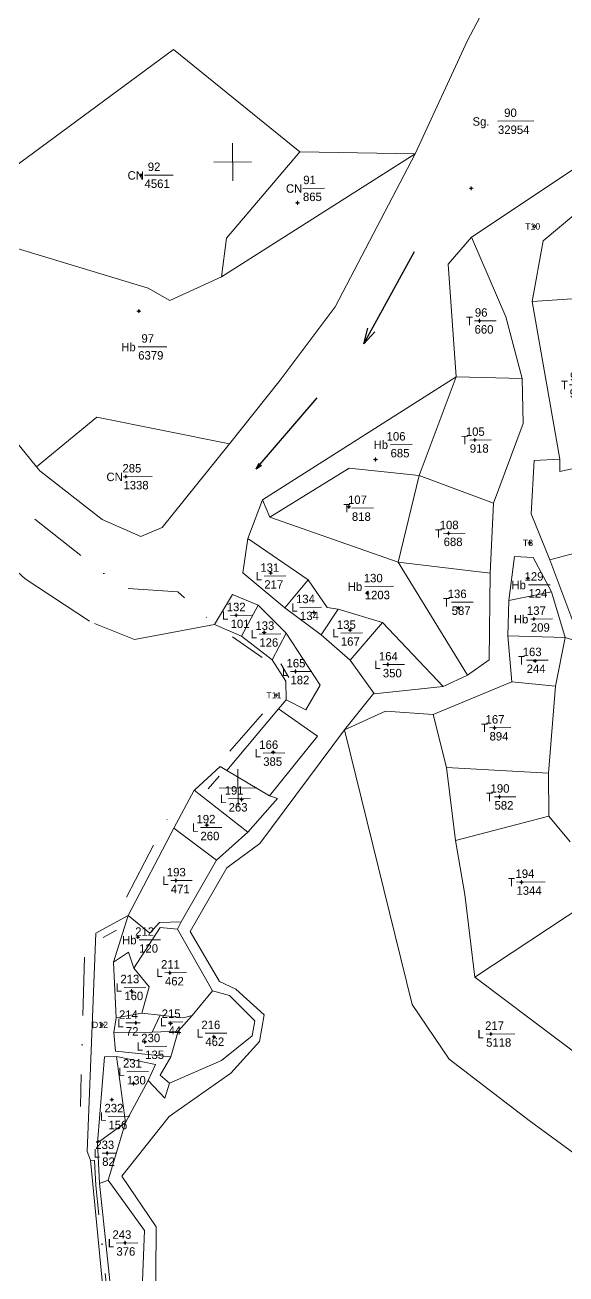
# Model space of a CAD drawing. Header units: metres. Extents: x 550497 to 551666, y 1836245 to 1837652.
# Drawn here: x 550914.3 to 551087, y 1836739.7 to 1837138.5 of the extents above; entities that cross this region are included whole.
import ezdxf
from ezdxf.enums import TextEntityAlignment as Align

# ---------------------------------------------------------------- set-up
doc = ezdxf.new("R2010")
doc.units = ezdxf.units.M
doc.header["$MEASUREMENT"] = 0
doc.linetypes.add('DGN Style 4', pattern=[37.369902, 18.67328, -9.33664, 0.023342, -9.33664])
for name, color, linetype, lineweight in [('Level 10', 7, 'Continuous', 0), ('Level 11', 7, 'Continuous', 0), ('Level 12', 7, 'Continuous', 0), ('Level 13', 7, 'Continuous', 0), ('Level 34', 7, 'Continuous', 0), ('Level 62', 7, 'Continuous', 0)]:
    doc.layers.add(name, color=color, linetype=linetype, lineweight=lineweight)
doc.styles.add('Style-FmSimple', font='FmSimple.shx')
doc.styles.add('Style-VHarial', font='VHarial.shx')
doc.styles.add('Style-Vnarial', font='Vnarial.shx')
doc.dimstyles.get("Standard").update_dxf_attribs({"dimtxt": 0.18, "dimasz": 0.18, "dimexe": 0.18, "dimexo": 0.0625, "dimgap": 0.09, "dimtad": 0, "dimtih": 1, "dimtoh": 1, "dimdec": 4, "dimzin": 0, "dimdsep": 46, "dimtxsty": 'Standard', "dimcen": 0.09, "dimadec": 0, "dimazin": 0, "dimtfac": 1, "dimtdec": 4, "dimtofl": 0, "dimtmove": 0, "dimatfit": 3, "dimfxl": 1, "dimtolj": 1, "dimtzin": 0, "dimarcsym": 0})

# ---------------------------------------------------------------- blocks, each defined once
blk = doc.blocks.new('TerminatorOpen_0.5')
at = {"color": 0, "linetype": 'ByBlock', "lineweight": -2}
for q in [(-1, 0.25), (-1, 0), (-1, -0.25)]:
    blk.add_line((0, 0), q, dxfattribs=at)
blk = doc.blocks.new('DKCDV')
at = {"layer": 'Level 10', "linetype": 'Continuous', "lineweight": 13}
h = blk.add_hatch(color=1, dxfattribs=at)
edge = h.paths.add_edge_path()
edge.add_arc((0.02456, 0.194811), 1.500056, 0, 360)
at = {"layer": 'Level 10', "color": 1, "linetype": 'Continuous', "lineweight": 13}
for p, q in [((-6.400238, 0), (-12.600469, 0)), ((-0.200007, 12.600469), (0, 6.200231)), ((12.400462, 0.200007), (6.200231, 0.200007)), ((0, -6.200231), (0.200007, -12.400462))]:
    blk.add_line(p, q, dxfattribs=at)
blk.add_circle((0.02456, 0.194811), 6.250233, dxfattribs=at)
blk = doc.blocks.new('DKCDV_1')
at = {"layer": 'Level 10', "linetype": 'Continuous', "lineweight": 13}
h = blk.add_hatch(color=1, dxfattribs=at)
edge = h.paths.add_edge_path()
edge.add_arc((0.042215, -0.058807), 1.500056, 0, 360)
at = {"layer": 'Level 10', "color": 1, "linetype": 'Continuous', "lineweight": 13}
for p, q in [((-0.200007, 12.200455), (0, 6.000224)), ((12.400462, 0), (6.200231, 0)), ((-6.400238, -0.200007), (-12.600469, -0.200007)), ((0, -6.400238), (0.200007, -12.600469))]:
    blk.add_line(p, q, dxfattribs=at)
blk.add_circle((0.042215, -0.058807), 6.250233, dxfattribs=at)
blk = doc.blocks.new('N_THUA_12')
at = {"layer": 'Level 13', "color": 3, "linetype": 'Continuous', "lineweight": 0}
blk.add_line((355964.04, 1836986.37), (355975.51, 1836986.47), dxfattribs=at)
at = {"layer": 'Level 13', "color": 3, "linetype": 'Continuous', "lineweight": 0, "style": 'Style-FmSimple'}
for s, p in [('90', (355966.05, 1836989.08)), ('Sg.', (355955.95, 1836986.3)), ('32954', (355964.07, 1836983.67))]:
    blk.add_text(s, height=2.7, dxfattribs=at).set_placement(p, align=Align.MIDDLE_LEFT)
blk = doc.blocks.new('N_THUA_99')
at = {"layer": 'Level 13', "color": 3, "linetype": 'Continuous', "lineweight": 0}
blk.add_line((355856.15, 1836990.42), (355865.32, 1836990.5), dxfattribs=at)
at = {"layer": 'Level 13', "color": 3, "linetype": 'Continuous', "lineweight": 0, "style": 'Style-FmSimple'}
for s, p in [('92', (355857.21, 1836993.13)), ('CN', (355850.76, 1836990.37)), ('4561', (355856.18, 1836987.72))]:
    blk.add_text(s, height=2.7, dxfattribs=at).set_placement(p, align=Align.MIDDLE_LEFT)
blk = doc.blocks.new('N_THUA_100')
at = {"layer": 'Level 13', "color": 3, "linetype": 'Continuous', "lineweight": 0}
blk.add_line((355906.03, 1836981.64), (355912.91, 1836981.7), dxfattribs=at)
at = {"layer": 'Level 13', "color": 3, "linetype": 'Continuous', "lineweight": 0, "style": 'Style-FmSimple'}
for s, p in [('CN', (355900.64, 1836981.59)), ('91', (355906.16, 1836984.34)), ('865', (355906.07, 1836978.94))]:
    blk.add_text(s, height=2.7, dxfattribs=at).set_placement(p, align=Align.MIDDLE_LEFT)
blk = doc.blocks.new('N_THUA_101')
at = {"layer": 'Level 13', "color": 3, "linetype": 'Continuous', "lineweight": 0}
blk.add_line((355855.53, 1836947.03), (355864.7, 1836947.11), dxfattribs=at)
at = {"layer": 'Level 13', "color": 3, "linetype": 'Continuous', "lineweight": 0, "style": 'Style-FmSimple'}
for s, p in [('97', (355856.59, 1836949.74)), ('Hb', (355850.14, 1836946.99)), ('6379', (355855.56, 1836944.33))]:
    blk.add_text(s, height=2.7, dxfattribs=at).set_placement(p, align=Align.MIDDLE_LEFT)
blk = doc.blocks.new('N_THUA_107')
at = {"layer": 'Level 13', "color": 3, "linetype": 'Continuous', "lineweight": 0}
blk.add_line((355961.45, 1836943.9), (355968.34, 1836943.96), dxfattribs=at)
at = {"layer": 'Level 13', "color": 3, "linetype": 'Continuous', "lineweight": 0, "style": 'Style-FmSimple'}
for s, p in [('96', (355961.57, 1836946.6)), ('T', (355958.76, 1836943.87)), ('660', (355961.48, 1836941.2))]:
    blk.add_text(s, height=2.7, dxfattribs=at).set_placement(p, align=Align.MIDDLE_LEFT)
blk = doc.blocks.new('N_THUA_108')
at = {"layer": 'Level 13', "color": 3, "linetype": 'Continuous', "lineweight": 0}
blk.add_line((355991.79, 1836923.48), (355998.67, 1836923.54), dxfattribs=at)
at = {"layer": 'Level 13', "color": 3, "linetype": 'Continuous', "lineweight": 0, "style": 'Style-FmSimple'}
for s, p in [('98', (355991.92, 1836926.18)), ('T', (355989.1, 1836923.45)), ('928', (355991.82, 1836920.78))]:
    blk.add_text(s, height=2.7, dxfattribs=at).set_placement(p, align=Align.MIDDLE_LEFT)
blk = doc.blocks.new('N_THUA_114')
at = {"layer": 'Level 13', "color": 3, "linetype": 'Continuous', "lineweight": 0}
blk.add_line((355930.9, 1836899.71), (355937.79, 1836899.77), dxfattribs=at)
at = {"layer": 'Level 13', "color": 3, "linetype": 'Continuous', "lineweight": 0, "style": 'Style-FmSimple'}
for s, p in [('106', (355929.68, 1836902.4)), ('Hb', (355925.51, 1836899.67)), ('685', (355930.93, 1836897.01))]:
    blk.add_text(s, height=2.7, dxfattribs=at).set_placement(p, align=Align.MIDDLE_LEFT)
blk = doc.blocks.new('N_THUA_115')
at = {"layer": 'Level 13', "color": 3, "linetype": 'Continuous', "lineweight": 0}
blk.add_line((355959.91, 1836905.87), (355966.79, 1836905.93), dxfattribs=at)
at = {"layer": 'Level 13', "color": 3, "linetype": 'Continuous', "lineweight": 0, "style": 'Style-FmSimple'}
for s, p in [('T', (355957.22, 1836905.85)), ('105', (355958.69, 1836908.56)), ('918', (355959.95, 1836903.17))]:
    blk.add_text(s, height=2.7, dxfattribs=at).set_placement(p, align=Align.MIDDLE_LEFT)
blk = doc.blocks.new('N_THUA_117')
at = {"layer": 'Level 13', "color": 3, "linetype": 'Continuous', "lineweight": 0}
blk.add_line((355851.28, 1836894.16), (355860.46, 1836894.24), dxfattribs=at)
at = {"layer": 'Level 13', "color": 3, "linetype": 'Continuous', "lineweight": 0, "style": 'Style-FmSimple'}
for s, p in [('CN', (355845.89, 1836894.11)), ('285', (355851, 1836896.86)), ('1338', (355851.31, 1836891.46))]:
    blk.add_text(s, height=2.7, dxfattribs=at).set_placement(p, align=Align.MIDDLE_LEFT)
blk = doc.blocks.new('N_THUA_124')
at = {"layer": 'Level 13', "color": 3, "linetype": 'Continuous', "lineweight": 0}
blk.add_line((355919.74, 1836884.58), (355926.62, 1836884.64), dxfattribs=at)
at = {"layer": 'Level 13', "color": 3, "linetype": 'Continuous', "lineweight": 0, "style": 'Style-FmSimple'}
for s, p in [('107', (355918.52, 1836887.27)), ('T', (355917.05, 1836884.56)), ('818', (355919.77, 1836881.88))]:
    blk.add_text(s, height=2.7, dxfattribs=at).set_placement(p, align=Align.MIDDLE_LEFT)
blk = doc.blocks.new('N_THUA_125')
at = {"layer": 'Level 13', "color": 3, "linetype": 'Continuous', "lineweight": 0}
blk.add_line((355951.57, 1836876.06), (355958.46, 1836876.12), dxfattribs=at)
at = {"layer": 'Level 13', "color": 3, "linetype": 'Continuous', "lineweight": 0, "style": 'Style-FmSimple'}
for s, p in [('108', (355950.35, 1836878.75)), ('T', (355948.89, 1836876.03)), ('688', (355951.61, 1836873.36))]:
    blk.add_text(s, height=2.7, dxfattribs=at).set_placement(p, align=Align.MIDDLE_LEFT)
blk = doc.blocks.new('N_THUA_132')
at = {"layer": 'Level 13', "color": 3, "linetype": 'Continuous', "lineweight": 0}
blk.add_line((355928.29, 1836856.98), (355937.46, 1836857.06), dxfattribs=at)
at = {"layer": 'Level 13', "color": 3, "linetype": 'Continuous', "lineweight": 0, "style": 'Style-FmSimple'}
for s, p in [('130', (355928.01, 1836859.68)), ('Hb', (355922.9, 1836856.94)), ('1203', (355928.32, 1836854.28))]:
    blk.add_text(s, height=2.7, dxfattribs=at).set_placement(p, align=Align.MIDDLE_LEFT)
blk = doc.blocks.new('N_THUA_139')
at = {"layer": 'Level 13', "color": 3, "linetype": 'Continuous', "lineweight": 0}
blk.add_line((355894.83, 1836863.39), (355901.71, 1836863.45), dxfattribs=at)
at = {"layer": 'Level 13', "color": 3, "linetype": 'Continuous', "lineweight": 0, "style": 'Style-FmSimple'}
for s, p in [('131', (355893.6, 1836866.08)), ('L', (355892.14, 1836863.37)), ('217', (355894.86, 1836860.69))]:
    blk.add_text(s, height=2.7, dxfattribs=at).set_placement(p, align=Align.MIDDLE_LEFT)
blk = doc.blocks.new('N_THUA_144')
at = {"layer": 'Level 13', "color": 3, "linetype": 'Continuous', "lineweight": 0}
blk.add_line((355979.59, 1836861.72), (355986.48, 1836861.78), dxfattribs=at)
at = {"layer": 'Level 13', "color": 3, "linetype": 'Continuous', "lineweight": 0, "style": 'Style-FmSimple'}
for s, p in [('Hb', (355974.2, 1836861.67)), ('129', (355978.37, 1836864.41)), ('124', (355979.62, 1836859.02))]:
    blk.add_text(s, height=2.7, dxfattribs=at).set_placement(p, align=Align.MIDDLE_LEFT)
blk = doc.blocks.new('N_THUA_147')
at = {"layer": 'Level 13', "color": 3, "linetype": 'Continuous', "lineweight": 0}
blk.add_line((355954.6, 1836852.21), (355961.48, 1836852.27), dxfattribs=at)
at = {"layer": 'Level 13', "color": 3, "linetype": 'Continuous', "lineweight": 0, "style": 'Style-FmSimple'}
for s, p in [('136', (355953.38, 1836854.89)), ('T', (355951.92, 1836852.18)), ('587', (355954.64, 1836849.51))]:
    blk.add_text(s, height=2.7, dxfattribs=at).set_placement(p, align=Align.MIDDLE_LEFT)
blk = doc.blocks.new('N_THUA_149')
at = {"layer": 'Level 13', "color": 3, "linetype": 'Continuous', "lineweight": 0}
blk.add_line((355908.54, 1836850.8), (355915.43, 1836850.86), dxfattribs=at)
at = {"layer": 'Level 13', "color": 3, "linetype": 'Continuous', "lineweight": 0, "style": 'Style-FmSimple'}
for s, p in [('134', (355907.32, 1836853.49)), ('L', (355905.85, 1836850.78)), ('134', (355908.58, 1836848.1))]:
    blk.add_text(s, height=2.7, dxfattribs=at).set_placement(p, align=Align.MIDDLE_LEFT)
blk = doc.blocks.new('N_THUA_155')
at = {"layer": 'Level 13', "color": 3, "linetype": 'Continuous', "lineweight": 0}
blk.add_line((355883.85, 1836849.88), (355890.74, 1836849.94), dxfattribs=at)
at = {"layer": 'Level 13', "color": 3, "linetype": 'Continuous', "lineweight": 0, "style": 'Style-FmSimple'}
for s, p in [('L', (355881.16, 1836849.86)), ('132', (355882.63, 1836852.57)), ('101', (355883.88, 1836847.18))]:
    blk.add_text(s, height=2.7, dxfattribs=at).set_placement(p, align=Align.MIDDLE_LEFT)
blk = doc.blocks.new('N_THUA_156')
at = {"layer": 'Level 13', "color": 3, "linetype": 'Continuous', "lineweight": 0}
blk.add_line((355981.51, 1836848.71), (355988.4, 1836848.77), dxfattribs=at)
at = {"layer": 'Level 13', "color": 3, "linetype": 'Continuous', "lineweight": 0, "style": 'Style-FmSimple'}
for s, p in [('137', (355980.29, 1836851.4)), ('Hb', (355976.13, 1836848.66)), ('209', (355981.55, 1836846.01))]:
    blk.add_text(s, height=2.7, dxfattribs=at).set_placement(p, align=Align.MIDDLE_LEFT)
blk = doc.blocks.new('N_THUA_158')
at = {"layer": 'Level 13', "color": 3, "linetype": 'Continuous', "lineweight": 0}
blk.add_line((355892.76, 1836844.38), (355899.65, 1836844.44), dxfattribs=at)
at = {"layer": 'Level 13', "color": 3, "linetype": 'Continuous', "lineweight": 0, "style": 'Style-FmSimple'}
for s, p in [('133', (355891.54, 1836847.07)), ('L', (355890.07, 1836844.36)), ('126', (355892.79, 1836841.68))]:
    blk.add_text(s, height=2.7, dxfattribs=at).set_placement(p, align=Align.MIDDLE_LEFT)
blk = doc.blocks.new('N_THUA_160')
at = {"layer": 'Level 13', "color": 3, "linetype": 'Continuous', "lineweight": 0}
blk.add_line((355920.19, 1836845.17), (355927.08, 1836845.23), dxfattribs=at)
at = {"layer": 'Level 13', "color": 3, "linetype": 'Continuous', "lineweight": 0, "style": 'Style-FmSimple'}
for s, p in [('135', (355918.97, 1836847.86)), ('L', (355917.5, 1836845.15)), ('167', (355920.22, 1836842.47))]:
    blk.add_text(s, height=2.7, dxfattribs=at).set_placement(p, align=Align.MIDDLE_LEFT)
blk = doc.blocks.new('N_THUA_164')
at = {"layer": 'Level 13', "color": 3, "linetype": 'Continuous', "lineweight": 0}
blk.add_line((355932.18, 1836834.14), (355939.07, 1836834.2), dxfattribs=at)
at = {"layer": 'Level 13', "color": 3, "linetype": 'Continuous', "lineweight": 0, "style": 'Style-FmSimple'}
for s, p in [('L', (355929.5, 1836834.12)), ('164', (355930.96, 1836836.83)), ('350', (355932.22, 1836831.44))]:
    blk.add_text(s, height=2.7, dxfattribs=at).set_placement(p, align=Align.MIDDLE_LEFT)
blk = doc.blocks.new('N_THUA_167')
at = {"layer": 'Level 13', "color": 3, "linetype": 'Continuous', "lineweight": 0}
blk.add_line((355902.7, 1836831.93), (355909.59, 1836831.99), dxfattribs=at)
at = {"layer": 'Level 13', "color": 3, "linetype": 'Continuous', "lineweight": 0, "style": 'Style-FmSimple'}
for s, p in [('165', (355901.48, 1836834.62)), ('L', (355900.01, 1836831.91)), ('182', (355902.73, 1836829.23))]:
    blk.add_text(s, height=2.7, dxfattribs=at).set_placement(p, align=Align.MIDDLE_LEFT)
blk = doc.blocks.new('N_THUA_168')
at = {"layer": 'Level 13', "color": 3, "linetype": 'Continuous', "lineweight": 0}
blk.add_line((355979.23, 1836835.29), (355986.12, 1836835.35), dxfattribs=at)
at = {"layer": 'Level 13', "color": 3, "linetype": 'Continuous', "lineweight": 0, "style": 'Style-FmSimple'}
for s, p in [('163', (355978.01, 1836837.98)), ('T', (355976.54, 1836835.27)), ('244', (355979.27, 1836832.59))]:
    blk.add_text(s, height=2.7, dxfattribs=at).set_placement(p, align=Align.MIDDLE_LEFT)
blk = doc.blocks.new('N_THUA_177')
at = {"layer": 'Level 13', "color": 3, "linetype": 'Continuous', "lineweight": 0}
blk.add_line((355966.21, 1836813.98), (355973.09, 1836814.04), dxfattribs=at)
at = {"layer": 'Level 13', "color": 3, "linetype": 'Continuous', "lineweight": 0, "style": 'Style-FmSimple'}
for s, p in [('T', (355963.52, 1836813.96)), ('167', (355964.99, 1836816.67)), ('894', (355966.25, 1836811.28))]:
    blk.add_text(s, height=2.7, dxfattribs=at).set_placement(p, align=Align.MIDDLE_LEFT)
blk = doc.blocks.new('N_THUA_178')
at = {"layer": 'Level 13', "color": 3, "linetype": 'Continuous', "lineweight": 0}
blk.add_line((355895.65, 1836806.13), (355902.54, 1836806.19), dxfattribs=at)
at = {"layer": 'Level 13', "color": 3, "linetype": 'Continuous', "lineweight": 0, "style": 'Style-FmSimple'}
for s, p in [('L', (355892.96, 1836806.11)), ('166', (355894.43, 1836808.82)), ('385', (355895.68, 1836803.43))]:
    blk.add_text(s, height=2.7, dxfattribs=at).set_placement(p, align=Align.MIDDLE_LEFT)
blk = doc.blocks.new('N_THUA_182')
at = {"layer": 'Level 13', "color": 3, "linetype": 'Continuous', "lineweight": 0}
blk.add_line((355965.12, 1836716.18), (355974.29, 1836716.26), dxfattribs=at)
at = {"layer": 'Level 13', "color": 3, "linetype": 'Continuous', "lineweight": 0, "style": 'Style-FmSimple'}
for s, p in [('217', (355964.83, 1836718.88)), ('L', (355962.43, 1836716.16)), ('5118', (355965.15, 1836713.49))]:
    blk.add_text(s, height=2.7, dxfattribs=at).set_placement(p, align=Align.MIDDLE_LEFT)
blk = doc.blocks.new('N_THUA_196')
at = {"layer": 'Level 13', "color": 3, "linetype": 'Continuous', "lineweight": 0}
blk.add_line((355885.55, 1836791.07), (355892.43, 1836791.13), dxfattribs=at)
at = {"layer": 'Level 13', "color": 3, "linetype": 'Continuous', "lineweight": 0, "style": 'Style-FmSimple'}
for s, p in [('191', (355884.33, 1836793.76)), ('L', (355882.86, 1836791.05)), ('263', (355885.58, 1836788.37))]:
    blk.add_text(s, height=2.7, dxfattribs=at).set_placement(p, align=Align.MIDDLE_LEFT)
blk = doc.blocks.new('N_THUA_198')
at = {"layer": 'Level 13', "color": 3, "linetype": 'Continuous', "lineweight": 0}
blk.add_line((355967.8, 1836791.92), (355974.69, 1836791.98), dxfattribs=at)
at = {"layer": 'Level 13', "color": 3, "linetype": 'Continuous', "lineweight": 0, "style": 'Style-FmSimple'}
for s, p in [('190', (355966.58, 1836794.61)), ('T', (355965.12, 1836791.9)), ('582', (355967.84, 1836789.22))]:
    blk.add_text(s, height=2.7, dxfattribs=at).set_placement(p, align=Align.MIDDLE_LEFT)
blk = doc.blocks.new('N_THUA_201')
at = {"layer": 'Level 13', "color": 3, "linetype": 'Continuous', "lineweight": 0}
blk.add_line((355874.45, 1836782.83), (355881.33, 1836782.89), dxfattribs=at)
at = {"layer": 'Level 13', "color": 3, "linetype": 'Continuous', "lineweight": 0, "style": 'Style-FmSimple'}
for s, p in [('192', (355873.23, 1836785.52)), ('L', (355871.76, 1836782.81)), ('260', (355874.49, 1836780.13))]:
    blk.add_text(s, height=2.7, dxfattribs=at).set_placement(p, align=Align.MIDDLE_LEFT)
blk = doc.blocks.new('N_THUA_208')
at = {"layer": 'Level 13', "color": 3, "linetype": 'Continuous', "lineweight": 0}
blk.add_line((355974.81, 1836764.7), (355983.99, 1836764.78), dxfattribs=at)
at = {"layer": 'Level 13', "color": 3, "linetype": 'Continuous', "lineweight": 0, "style": 'Style-FmSimple'}
for s, p in [('194', (355974.53, 1836767.39)), ('T', (355972.12, 1836764.67)), ('1344', (355974.84, 1836762))]:
    blk.add_text(s, height=2.7, dxfattribs=at).set_placement(p, align=Align.MIDDLE_LEFT)
blk = doc.blocks.new('N_THUA_210')
at = {"layer": 'Level 13', "color": 3, "linetype": 'Continuous', "lineweight": 0}
blk.add_line((355864.52, 1836765.19), (355871.4, 1836765.25), dxfattribs=at)
at = {"layer": 'Level 13', "color": 3, "linetype": 'Continuous', "lineweight": 0, "style": 'Style-FmSimple'}
for s, p in [('193', (355863.3, 1836767.88)), ('L', (355861.83, 1836765.17)), ('471', (355864.56, 1836762.5))]:
    blk.add_text(s, height=2.7, dxfattribs=at).set_placement(p, align=Align.MIDDLE_LEFT)
blk = doc.blocks.new('N_THUA_223')
at = {"layer": 'Level 13', "color": 3, "linetype": 'Continuous', "lineweight": 0}
blk.add_line((355855.12, 1836747.16), (355862.01, 1836747.22), dxfattribs=at)
at = {"layer": 'Level 13', "color": 3, "linetype": 'Continuous', "lineweight": 0, "style": 'Style-FmSimple'}
for s, p in [('212', (355853.9, 1836749.85)), ('Hb', (355849.73, 1836747.11)), ('120', (355855.16, 1836744.46))]:
    blk.add_text(s, height=2.7, dxfattribs=at).set_placement(p, align=Align.MIDDLE_LEFT)
blk = doc.blocks.new('N_THUA_227')
at = {"layer": 'Level 13', "color": 3, "linetype": 'Continuous', "lineweight": 0}
blk.add_line((355862.66, 1836735.76), (355869.54, 1836735.82), dxfattribs=at)
at = {"layer": 'Level 13', "color": 3, "linetype": 'Continuous', "lineweight": 0, "style": 'Style-FmSimple'}
for s, p in [('211', (355861.44, 1836738.44)), ('L', (355859.97, 1836735.73)), ('462', (355862.69, 1836733.06))]:
    blk.add_text(s, height=2.7, dxfattribs=at).set_placement(p, align=Align.MIDDLE_LEFT)
blk = doc.blocks.new('N_THUA_229')
at = {"layer": 'Level 13', "color": 3, "linetype": 'Continuous', "lineweight": 0}
blk.add_line((355850.39, 1836729.91), (355857.28, 1836729.97), dxfattribs=at)
at = {"layer": 'Level 13', "color": 3, "linetype": 'Continuous', "lineweight": 0, "style": 'Style-FmSimple'}
for s, p in [('L', (355847.71, 1836729.89)), ('213', (355849.17, 1836732.6)), ('160', (355850.43, 1836727.21))]:
    blk.add_text(s, height=2.7, dxfattribs=at).set_placement(p, align=Align.MIDDLE_LEFT)
blk = doc.blocks.new('N_THUA_236')
at = {"layer": 'Level 13', "color": 3, "linetype": 'Continuous', "lineweight": 0}
blk.add_line((355876.7, 1836715.26), (355883.58, 1836715.32), dxfattribs=at)
at = {"layer": 'Level 13', "color": 3, "linetype": 'Continuous', "lineweight": 0, "style": 'Style-FmSimple'}
for s, p in [('216', (355875.48, 1836717.95)), ('L', (355874.02, 1836715.24)), ('462', (355876.74, 1836712.56))]:
    blk.add_text(s, height=2.7, dxfattribs=at).set_placement(p, align=Align.MIDDLE_LEFT)
blk = doc.blocks.new('N_THUA_239')
at = {"layer": 'Level 13', "color": 3, "linetype": 'Continuous', "lineweight": 0}
blk.add_line((355851.83, 1836719.74), (355856.42, 1836719.78), dxfattribs=at)
at = {"layer": 'Level 13', "color": 3, "linetype": 'Continuous', "lineweight": 0, "style": 'Style-FmSimple'}
for s, p in [('214', (355849.66, 1836722.42)), ('L', (355849.14, 1836719.72)), ('72', (355851.87, 1836717.04))]:
    blk.add_text(s, height=2.7, dxfattribs=at).set_placement(p, align=Align.MIDDLE_LEFT)
blk = doc.blocks.new('N_THUA_240')
at = {"layer": 'Level 13', "color": 3, "linetype": 'Continuous', "lineweight": 0}
blk.add_line((355862.89, 1836719.54), (355867.48, 1836719.58), dxfattribs=at)
at = {"layer": 'Level 13', "color": 3, "linetype": 'Continuous', "lineweight": 0, "style": 'Style-FmSimple'}
for s, p in [('215', (355860.72, 1836722.22)), ('L', (355860.2, 1836719.52)), ('44', (355862.92, 1836716.84))]:
    blk.add_text(s, height=2.7, dxfattribs=at).set_placement(p, align=Align.MIDDLE_LEFT)
blk = doc.blocks.new('N_THUA_242')
at = {"layer": 'Level 13', "color": 3, "linetype": 'Continuous', "lineweight": 0}
blk.add_line((355854.73, 1836713.66), (355861.61, 1836713.72), dxfattribs=at)
at = {"layer": 'Level 13', "color": 3, "linetype": 'Continuous', "lineweight": 0, "style": 'Style-FmSimple'}
for s, p in [('L', (355852.04, 1836713.63)), ('230', (355853.5, 1836716.34)), ('135', (355854.76, 1836710.96))]:
    blk.add_text(s, height=2.7, dxfattribs=at).set_placement(p, align=Align.MIDDLE_LEFT)
blk = doc.blocks.new('N_THUA_244')
at = {"layer": 'Level 13', "color": 3, "linetype": 'Continuous', "lineweight": 0}
blk.add_line((355844.16, 1836695.21), (355851.05, 1836695.27), dxfattribs=at)
at = {"layer": 'Level 13', "color": 3, "linetype": 'Continuous', "lineweight": 0, "style": 'Style-FmSimple'}
for s, p in [('232', (355842.94, 1836697.9)), ('L', (355841.48, 1836695.19)), ('156', (355844.2, 1836692.51))]:
    blk.add_text(s, height=2.7, dxfattribs=at).set_placement(p, align=Align.MIDDLE_LEFT)
blk = doc.blocks.new('N_THUA_245')
at = {"layer": 'Level 13', "color": 3, "linetype": 'Continuous', "lineweight": 0}
blk.add_line((355850.99, 1836700.4), (355857.88, 1836700.46), dxfattribs=at)
at = {"layer": 'Level 13', "color": 3, "linetype": 'Continuous', "lineweight": 0, "style": 'Style-FmSimple'}
for s, p in [('231', (355849.77, 1836703.09)), ('L', (355848.3, 1836700.37)), ('130', (355851.02, 1836697.7))]:
    blk.add_text(s, height=2.7, dxfattribs=at).set_placement(p, align=Align.MIDDLE_LEFT)
blk = doc.blocks.new('N_THUA_250')
at = {"layer": 'Level 13', "color": 3, "linetype": 'Continuous', "lineweight": 0}
blk.add_line((355842.64, 1836678.13), (355847.23, 1836678.17), dxfattribs=at)
at = {"layer": 'Level 13', "color": 3, "linetype": 'Continuous', "lineweight": 0, "style": 'Style-FmSimple'}
for s, p in [('L', (355839.95, 1836678.11)), ('233', (355840.47, 1836680.82)), ('82', (355842.67, 1836675.44))]:
    blk.add_text(s, height=2.7, dxfattribs=at).set_placement(p, align=Align.MIDDLE_LEFT)
blk = doc.blocks.new('N_THUA_256')
at = {"layer": 'Level 13', "color": 3, "linetype": 'Continuous', "lineweight": 0}
blk.add_line((355848.34, 1836649.46), (355855.21, 1836649.52), dxfattribs=at)
at = {"layer": 'Level 13', "color": 3, "linetype": 'Continuous', "lineweight": 0, "style": 'Style-FmSimple'}
for s, p in [('243', (355847.11, 1836652.15)), ('L', (355845.65, 1836649.44)), ('376', (355848.37, 1836646.76))]:
    blk.add_text(s, height=2.7, dxfattribs=at).set_placement(p, align=Align.MIDDLE_LEFT)
blk = doc.blocks.new('CENTRD')
at = {"layer": 'Level 11', "linetype": 'Continuous', "lineweight": 0}
h = blk.add_hatch(color=1, dxfattribs=at)
edge = h.paths.add_edge_path()
edge.add_arc((0.048863, 0.090632), 1.500056, 0, 360)
at = {"layer": 'Level 11', "color": 1, "linetype": 'Continuous', "lineweight": 0}
for p, q in [((-6.200231, 0), (-12.600469, -0.200007)), ((-0.200007, 6.200231), (-6.200231, 0)), ((-6.200231, 0), (0, -6.200231)), ((-0.200007, 12.600469), (-0.200007, 6.200231)), ((6.200231, 0), (-0.200007, 6.200231)), ((0, -6.200231), (6.200231, 0)), ((12.600469, 0.200007), (6.200231, 0)), ((0, -6.200231), (0, -12.600469))]:
    blk.add_line(p, q, dxfattribs=at)
blk = doc.blocks.new('CENTRD_2')
at = {"layer": 'Level 11', "linetype": 'Continuous', "lineweight": 0}
h = blk.add_hatch(color=1, dxfattribs=at)
edge = h.paths.add_edge_path()
edge.add_arc((0.071437, 0.197653), 1.500056, 0, 360)
at = {"layer": 'Level 11', "color": 1, "linetype": 'Continuous', "lineweight": 0}
for p, q in [((-6.200231, 0), (-12.600469, 0)), ((0, 6.200231), (-6.200231, 0)), ((-6.200231, 0), (0, -6.200231)), ((-0.200007, 12.400462), (0, 6.200231)), ((6.200231, 0.200007), (0, 6.200231)), ((0, -6.200231), (6.200231, 0.200007)), ((12.600469, 0.200007), (6.200231, 0.200007)), ((0, -6.200231), (0, -12.200455))]:
    blk.add_line(p, q, dxfattribs=at)
blk = doc.blocks.new('CENTRD_1')
at = {"layer": 'Level 11', "linetype": 'Continuous', "lineweight": 0}
h = blk.add_hatch(color=1, dxfattribs=at)
edge = h.paths.add_edge_path()
edge.add_arc((0.195969, 0.083732), 1.500056, 0, 360)
at = {"layer": 'Level 11', "color": 1, "linetype": 'Continuous', "lineweight": 0}
for p, q in [((-6.000224, 0), (-12.200455, -0.200007)), ((0, 6.200231), (-6.000224, 0)), ((-6.000224, 0), (0.200007, -6.200231)), ((0, 12.600469), (0, 6.200231)), ((6.200231, 0), (0, 6.200231)), ((0.200007, -6.200231), (6.200231, 0)), ((12.400462, 0), (6.200231, 0)), ((0.200007, -6.200231), (0.200007, -12.600469))]:
    blk.add_line(p, q, dxfattribs=at)

msp = doc.modelspace()

# ---------------------------------------------------------------- linework, layer by layer
at = {"layer": 'Level 34', "color": 1, "linetype": 'DGN Style 4', "lineweight": 13}
for p, q in [((550980.6, 1836943.14), (550990.04, 1836936.55)), ((550995.97, 1836934.57), (550998.52, 1836930.16)), ((550979.73, 1836906.68), (550990.17, 1836918.56)), ((550972.8, 1836894.59), (550976.28, 1836898.63)), ((550946.74, 1836860.02), (550961.06, 1836887.47)), ((550939.32, 1836847.18), (550943.56, 1836849.47)), ((550933.35, 1836840.86), (550932.02, 1836793.22))]:
    msp.add_line(p, q, dxfattribs=at)
at = {"layer": 'Level 34', "color": 2, "linetype": 'Continuous', "lineweight": 0}
msp.add_line((550939.8, 1836729.25), (550935.28, 1836776), dxfattribs=at)
at = {"layer": 'Level 34', "color": 2, "linetype": 'Continuous', "lineweight": 0, "flags": 128}
for points in [[(551170.98, 1837496.37), (551199.86, 1837477.95), (551202.77, 1837466.74), (551197.25, 1837455.46), (551183.32, 1837441.28), (551135.8, 1837409.96), (551091.09, 1837380.07), (551078.6, 1837362.1), (551077.67, 1837307.31), (551075.07, 1837283.4), (551088.01, 1837249.79), (551089.79, 1837207.66), (551080.99, 1837181.75), (551055.49, 1837133.59), (551038.83, 1837097.41)], [(551111.36, 1837280.95), (551106.24, 1837233.73), (551102.72, 1837167.45), (551109.04, 1837105.59), (551056.75, 1837070.77)], [(551002.06, 1837097.99), (550961.74, 1837130.71), (550899.52, 1837084.87)], [(550977.08, 1837058.07), (550978.63, 1837070.43), (551002.06, 1837097.99)], [(551002.06, 1837097.99), (551038.83, 1837097.41)], [(551038.83, 1837097.41), (550977.08, 1837058.07)], [(551038.83, 1837097.41), (551013.27, 1837048.48), (550995.73, 1837025.12), (550979.54, 1837004.83)], [(551125.08, 1837041.05), (551131.72, 1837068.46), (551108.36, 1837093.7), (551079.62, 1837069.56), (551076.17, 1837050.27)], [(551051.87, 1837026.16), (551049.31, 1837062.14), (551056.75, 1837070.77)], [(551056.75, 1837070.77), (551067.78, 1837045.36), (551072.94, 1837025.62)], [(550903.29, 1837069.68), (550953.62, 1837054.54), (550960.54, 1837050.53), (550977.08, 1837058.07)], [(551076.17, 1837050.27), (551090.52, 1837051.22)], [(551076.17, 1837050.27), (551084.96, 1836999.93)], [(550917.99, 1836997.43), (550902.5, 1837016.45), (550893.64, 1837028.4), (550881.94, 1837042.07)], [(551051.87, 1837026.16), (550990.14, 1836986.91)], [(551040.13, 1836994.62), (551051.87, 1837026.16)], [(551072.94, 1837025.62), (551051.87, 1837026.16)], [(551072.94, 1837025.62), (551073.24, 1837011.32), (551063.85, 1836985.86)], [(550979.54, 1837004.83), (550958.14, 1836978.02), (550951.33, 1836975.23), (550939, 1836980.59), (550919.06, 1836996.12), (550917.99, 1836997.43)], [(551084.96, 1836999.93), (551076.79, 1836999.47), (551075.8, 1836982.4), (551081.8, 1836967.7)], [(551084.96, 1836999.93), (551084.96, 1836995.98), (551105.36, 1837000.45)], [(551040.13, 1836994.62), (551017.72, 1836997.02), (550992.5, 1836981.39)], [(551033.37, 1836967.02), (551040.13, 1836994.62)], [(551040.13, 1836994.62), (551063.85, 1836985.86)], [(550990.14, 1836986.91), (550985.43, 1836974.59)], [(550992.5, 1836981.39), (550990.14, 1836986.91)], [(551063.85, 1836985.86), (551062.78, 1836963.5)], [(551033.37, 1836967.02), (550992.5, 1836981.39)], [(550985.43, 1836974.59), (550983.88, 1836963.62), (550997.24, 1836952.45)], [(551004.7, 1836961.33), (550985.43, 1836974.59)], [(551108.96, 1836975), (551081.8, 1836967.7)], [(551062.78, 1836963.5), (551033.37, 1836967.02)], [(551033.37, 1836967.02), (551055.52, 1836930.94)], [(551068.71, 1836954.77), (551070.55, 1836968.82), (551076.44, 1836968.49), (551082.28, 1836957.49)], [(551081.8, 1836967.7), (551091.67, 1836941.37)], [(551055.52, 1836930.94), (551062.42, 1836935.83), (551062.78, 1836963.5)], [(550997.24, 1836952.45), (551004.7, 1836961.33)], [(551004.7, 1836961.33), (551010.76, 1836952.5), (551014.25, 1836951.97)], [(550988.69, 1836953.26), (550980.59, 1836956.62), (550974.78, 1836947.1)], [(551068.42, 1836943.42), (551068.71, 1836954.77)], [(551068.71, 1836954.77), (551082.28, 1836957.49)], [(551086.71, 1836942.96), (551082.28, 1836957.49)], [(550983.42, 1836943.41), (550988.69, 1836953.26)], [(550997.66, 1836944.27), (550988.69, 1836953.26)], [(551008.83, 1836943.8), (550997.24, 1836952.45)], [(551014.25, 1836951.97), (551008.83, 1836943.8)], [(551028.42, 1836947.75), (551014.25, 1836951.97)], [(550974.78, 1836947.1), (550983.42, 1836943.41)], [(551018.08, 1836935.68), (551028.42, 1836947.75)], [(551028.42, 1836947.75), (551047.77, 1836927.25)], [(550983.42, 1836943.41), (550993.24, 1836935.79)], [(550993.24, 1836935.79), (550997.66, 1836944.27)], [(550997.66, 1836944.27), (551008.47, 1836927.76), (551003.95, 1836919.88), (550997.67, 1836923.02)], [(551008.83, 1836943.8), (551018.08, 1836935.68)], [(551086.71, 1836942.96), (551068.42, 1836943.42)], [(551068.42, 1836943.42), (551069.63, 1836928.82)], [(551083.58, 1836927.42), (551086.71, 1836942.96)], [(551086.71, 1836942.96), (551091.67, 1836941.37)], [(550993.24, 1836935.79), (550997.52, 1836928.97), (550997.67, 1836923.02)], [(551025.64, 1836925.13), (551018.08, 1836935.68)], [(551047.77, 1836927.25), (551055.52, 1836930.94)], [(551047.77, 1836927.25), (551025.8, 1836924.91), (551025.64, 1836925.13)], [(551044.57, 1836918.38), (551069.63, 1836928.82)], [(551069.63, 1836928.82), (551083.58, 1836927.42)], [(551081.39, 1836899.62), (551083.58, 1836927.42)], [(551025.64, 1836925.13), (551016.25, 1836913.44)], [(550978.73, 1836900.44), (550995.27, 1836920.16)], [(550995.27, 1836920.16), (551007.65, 1836911.47), (550992.36, 1836892.42)], [(551016.25, 1836913.44), (551029.4, 1836919.4), (551044.57, 1836918.38)], [(551048.87, 1836901.47), (551044.57, 1836918.38)], [(550939.97, 1836632.31), (550956.3, 1836644.01), (550968.8, 1836658), (550970.2, 1836671.44), (550966.88, 1836689.39), (550960.07, 1836697.2), (550955.92, 1836709.3), (550956.19, 1836754.76), (550945.26, 1836770.93), (550960.38, 1836789.94), (550980.04, 1836803.83), (550989.17, 1836813.9), (550990.67, 1836822.47), (550981.61, 1836830.69), (550976.42, 1836833.12), (550967.06, 1836849.08), (550978.79, 1836869.41), (550989.29, 1836877.15), (551016.25, 1836913.44)], [(551144.24, 1836774.03), (551095.21, 1836768.37), (551089.92, 1836777.92), (551075.16, 1836788.67), (551049.73, 1836808.26), (551037.89, 1836825.69), (551016.25, 1836913.44)], [(550976.58, 1836901.7), (550968.54, 1836894.31)], [(550976.58, 1836901.7), (550978.73, 1836900.44)], [(550992.36, 1836892.42), (550978.73, 1836900.44)], [(551081.39, 1836899.62), (551048.87, 1836901.47)], [(551051.68, 1836878.11), (551048.87, 1836901.47)], [(551081.44, 1836885.86), (551081.39, 1836899.62)], [(550961.8, 1836882.02), (550968.35, 1836894.14)], [(550968.35, 1836894.14), (550968.54, 1836894.31)], [(550985.44, 1836880.72), (550968.35, 1836894.14)], [(550992.36, 1836892.42), (550994.88, 1836891.48), (550985.44, 1836880.72)], [(551081.44, 1836885.86), (551051.68, 1836878.11)], [(551088.24, 1836877.65), (551081.44, 1836885.86)], [(550961.8, 1836882.02), (550947.3, 1836854.15)], [(550975.46, 1836871.79), (550961.8, 1836882.02)], [(550975.46, 1836871.79), (550985.44, 1836880.72)], [(551051.68, 1836878.11), (551054.65, 1836860.82), (551057.83, 1836834.45)], [(550964.19, 1836852.19), (550975.46, 1836871.79)], [(551057.83, 1836834.45), (551093.27, 1836857.88)], [(550947.3, 1836854.15), (550936.96, 1836848.52)], [(550947.3, 1836854.15), (550942.63, 1836839.31)], [(550964.19, 1836852.19), (550957.28, 1836851.89), (550954.19, 1836848.56), (550947.3, 1836854.15)], [(550962.96, 1836849.83), (550964.19, 1836852.19)], [(550935.28, 1836776), (550934.14, 1836778.83), (550936.96, 1836848.52)], [(550962.96, 1836849.83), (550957.45, 1836850.29), (550949.04, 1836837.32)], [(550974.2, 1836830.13), (550962.96, 1836849.83)], [(550949.04, 1836837.32), (550947.32, 1836842.43), (550942.63, 1836839.31)], [(550942.63, 1836839.31), (550943.4, 1836821.44)], [(550951.61, 1836822.96), (550953.96, 1836831.38), (550949.04, 1836837.32)], [(551139.19, 1836797.32), (551116.36, 1836793.13), (551103.04, 1836800.42), (551057.83, 1836834.45)], [(550974.2, 1836830.13), (550979.59, 1836828.6), (550987.67, 1836820.48), (550986.87, 1836815.74), (550977.04, 1836807.82), (550960.44, 1836800.57)], [(550974.2, 1836830.13), (550967.63, 1836822.19)], [(550943.4, 1836821.44), (550951.61, 1836822.96)], [(550951.61, 1836822.96), (550957.42, 1836822.3)], [(550942.69, 1836816.77), (550943.4, 1836821.44)], [(550957.42, 1836822.3), (550954.95, 1836816.94)], [(550957.42, 1836822.3), (550964.78, 1836821.52), (550967.63, 1836822.19)], [(550967.63, 1836822.19), (550963.22, 1836817.25)], [(550954.95, 1836816.94), (550942.69, 1836816.77)], [(550942.69, 1836816.77), (550943.25, 1836810.85), (550960.84, 1836808.99)], [(550963.22, 1836817.25), (550954.95, 1836816.94)], [(550960.84, 1836808.99), (550963.22, 1836817.25)], [(550943.56, 1836809.12), (550939.74, 1836809.02), (550937.46, 1836781.56)], [(550946.44, 1836788.05), (550943.56, 1836809.12)], [(550953.6, 1836801.44), (550955.93, 1836806.59), (550943.56, 1836809.12)], [(550960.44, 1836800.57), (550957.51, 1836803.14), (550960.84, 1836808.99)], [(550946.44, 1836788.05), (550953.6, 1836801.44)], [(550953.6, 1836801.44), (550959.01, 1836795.8), (550960.44, 1836800.57)], [(550937.46, 1836781.56), (550946.44, 1836788.05)], [(550940.83, 1836769.65), (550946.44, 1836788.05)], [(550937.46, 1836781.56), (550938.16, 1836768.53)], [(550940.83, 1836769.65), (550938.16, 1836768.53)], [(550938.16, 1836768.53), (550942.27, 1836729.49)], [(550951.66, 1836732.23), (550952.49, 1836753.56), (550940.83, 1836769.65)]]:
    msp.add_lwpolyline(points, dxfattribs=at)
at = {"layer": 'Level 34', "color": 1, "linetype": 'DGN Style 4', "lineweight": 13, "flags": 128}
for points in [[(550581.57, 1836990.34), (550598.07, 1837012.9), (550612.66, 1837062.11), (550612.59, 1837070.28), (550594.55, 1837104.21), (550591.72, 1837115.09), (550591.55, 1837134.17), (550594.07, 1837158.73), (550610.28, 1837179.32), (550634.74, 1837191.8), (550649.8, 1837186.48), (550704.69, 1837155.61), (550726.58, 1837150.34), (550763.55, 1837138.39), (550801.95, 1837118.29), (550836.35, 1837087.23), (550848.83, 1837066.9), (550884.78, 1837014.04), (550909.6, 1836987), (550945.34, 1836958.68), (550963.11, 1836957.47), (550974.78, 1836947.1)], [(550997.67, 1836923.02), (550995.27, 1836920.16)], [(550935.28, 1836776), (550936.53, 1836775.89), (550936.94, 1836767.98), (550941.04, 1836729.03), (550929.95, 1836707.16), (550933.84, 1836692.75), (550932.63, 1836684.03), (550937.51, 1836672.18), (550945.21, 1836669.78), (550944.22, 1836666.61), (550928.68, 1836647.75), (550914.17, 1836621.5), (550908.88, 1836602.88), (550902.84, 1836579.6), (550896.06, 1836569.15)]]:
    msp.add_lwpolyline(points, dxfattribs=at)
at = {"layer": 'Level 34', "color": 230, "linetype": 'Continuous', "lineweight": 0, "flags": 128}
msp.add_lwpolyline([(550934.95, 1836948.15), (550914.36, 1836961.62), (550895.09, 1836979.19), (550881.25, 1837000.92), (550863.29, 1837023.96), (550845.3, 1837052.47), (550832.85, 1837070.11), (550816.3, 1837089.07), (550801.16, 1837103.95), (550745.4, 1837135.5)], dxfattribs=at)
at = {"layer": 'Level 34', "color": 1, "linetype": 'Continuous', "lineweight": 0, "flags": 128}
msp.add_lwpolyline([(550917.99, 1836997.43), (550937.29, 1837013.31), (550979.54, 1837004.83)], dxfattribs=at)
at = {"layer": 'Level 34', "color": 5, "linetype": 'Continuous', "lineweight": 0, "flags": 128}
msp.add_lwpolyline([(550974.78, 1836947.1), (550949.23, 1836942.31), (550936.53, 1836947.39)], dxfattribs=at)
at = {"layer": 'Level 62', "color": 7, "linetype": 'Continuous', "lineweight": 0}
for p, q in [((550980.62, 1837088.8), (550980.51, 1837100.8)), ((550974.56, 1837094.75), (550986.56, 1837094.85)), ((550982.36, 1836888.87), (550982.26, 1836900.86)), ((550976.31, 1836894.81), (550988.31, 1836894.92))]:
    msp.add_line(p, q, dxfattribs=at)

# ---------------------------------------------------------------- block references
at = {"layer": 'Level 10', "color": 1, "linetype": 'Continuous', "lineweight": 13, "xscale": 0.049998, "yscale": 0.049998, "zscale": 0.049998}
for name, p in [('DKCDV', (551076.94, 1837074.23)), ('DKCDV', (551075.42, 1836973.19)), ('DKCDV_1', (550994.47, 1836924.48)), ('DKCDV_1', (550938.93, 1836819.26))]:
    msp.add_blockref(name, p, dxfattribs=at)
at = {"layer": 'Level 11', "color": 1, "linetype": 'Continuous', "lineweight": 0, "xscale": 0.049998, "yscale": 0.049998, "zscale": 0.049998}
for name, p in [('CENTRD_2', (550951.36, 1837090.53)), ('CENTRD', (551056.72, 1837086.37)), ('CENTRD_1', (551001.27, 1837081.73)), ('CENTRD_2', (550950.64, 1837047.17)), ('CENTRD', (551059.36, 1837044.03)), ('CENTRD_1', (551057.82, 1837006.01)), ('CENTRD_1', (551026.14, 1836999.78)), ('CENTRD_1', (550946.49, 1836994.29)), ('CENTRD_1', (551017.64, 1836984.69)), ('CENTRD_1', (551049.48, 1836976.19)), ('CENTRD_1', (550992.73, 1836963.53)), ('CENTRD_1', (551074.78, 1836961.84)), ('CENTRD_1', (551023.51, 1836957.11)), ('CENTRD', (550981.76, 1836950.02)), ('CENTRD_2', (551006.46, 1836950.96)), ('CENTRD_1', (551052.53, 1836952.34)), ('CENTRD_2', (551076.72, 1836948.84)), ('CENTRD', (550990.66, 1836944.52)), ('CENTRD_2', (551018.09, 1836945.31)), ('CENTRD_1', (551030.09, 1836934.27)), ('CENTRD', (551077.14, 1836935.43)), ('CENTRD', (551000.61, 1836932.07)), ('CENTRD_1', (551064.12, 1836914.11)), ('CENTRD_2', (550993.56, 1836906.28)), ('CENTRD_1', (550983.46, 1836891.23)), ('CENTRD_1', (551065.71, 1836892.05)), ('CENTRD_1', (550972.35, 1836882.97)), ('CENTRD_1', (550962.43, 1836865.33)), ('CENTRD', (551072.72, 1836864.83)), ('CENTRD_2', (550950.32, 1836847.28)), ('CENTRD_1', (550960.57, 1836835.89)), ('CENTRD', (550948.31, 1836830.05)), ('CENTRD', (550949.74, 1836819.89)), ('CENTRD_1', (550960.79, 1836819.67)), ('CENTRD_1', (550974.62, 1836815.41)), ('CENTRD', (551063.02, 1836816.32)), ('CENTRD', (550952.61, 1836813.78)), ('CENTRD', (550948.93, 1836800.53)), ('CENTRD', (550942.02, 1836795.35)), ('CENTRD_2', (550940.55, 1836778.27)), ('CENTRD_2', (550946.25, 1836749.61))]:
    msp.add_blockref(name, p, dxfattribs=at)
at = {"layer": 'Level 13', "color": 3, "linetype": 'Continuous', "lineweight": 0}
for name, p in [('N_THUA_12', (195101.18, 121.41)), ('N_THUA_99', (195096.31, 100.12)), ('N_THUA_100', (195096.96, 104.71)), ('N_THUA_107', (195096.31, 100.12)), ('N_THUA_101', (195094.91, 88.69)), ('N_THUA_108', (195096.31, 100.12)), ('N_THUA_115', (195096.31, 100.12)), ('N_THUA_114', (195100.05, 104.79)), ('N_THUA_117', (195094.44, 100.12)), ('N_THUA_124', (195098.88, 99.65)), ('N_THUA_125', (195096.31, 100.12)), ('N_THUA_139', (195095.84, 99.18)), ('N_THUA_132', (195094.43, 102.22)), ('N_THUA_144', (195095.37, 98.02)), ('N_THUA_147', (195095.84, 101.99)), ('N_THUA_149', (195093.5, 101.76)), ('N_THUA_155', (195096.08, 100.12)), ('N_THUA_156', (195094.2, 100.12)), ('N_THUA_158', (195096.32, 99.66)), ('N_THUA_160', (195094.9, 99.19)), ('N_THUA_164', (195096.31, 100.12)), ('N_THUA_168', (195095.14, 100.36)), ('N_THUA_167', (195096.31, 100.12)), ('N_THUA_177', (195096.31, 100.12)), ('N_THUA_178', (195094.67, 99.89)), ('N_THUA_196', (195093.73, 100.35)), ('N_THUA_198', (195096.31, 100.12)), ('N_THUA_201', (195095.84, 99.42)), ('N_THUA_210', (195096.31, 100.12)), ('N_THUA_208', (195096.31, 100.12)), ('N_THUA_223', (195095.6, 99.18)), ('N_THUA_227', (195096.31, 100.12)), ('N_THUA_229', (195095.61, 101.28)), ('N_THUA_239', (195094.67, 100.12)), ('N_THUA_240', (195097.24, 100.58)), ('N_THUA_236', (195095.14, 101.29)), ('N_THUA_182', (195096.31, 100.12)), ('N_THUA_242', (195097.94, 98.72)), ('N_THUA_245', (195095.84, 103.85)), ('N_THUA_244', (195096.77, 94.76)), ('N_THUA_250', (195096.31, 100.12)), ('N_THUA_256', (195095.14, 100.12))]:
    msp.add_blockref(name, p, dxfattribs=at)

# ---------------------------------------------------------------- texts
at = {"layer": 'Level 12', "color": 3, "linetype": 'Continuous', "lineweight": 0, "style": 'Style-VHarial'}
for s, p in [('T10 ', (551076.71, 1837074.21)), ('T8 ', (551075.2, 1836973.17)), ('T11 ', (550994.14, 1836924.46)), ('D12 ', (550938.66, 1836819.24))]:
    msp.add_text(s, height=2, dxfattribs=at).set_placement(p, align=Align.MIDDLE_CENTER)

# ---------------------------------------------------------------- leaders
at = {"layer": 'Level 11', "color": 1, "linetype": 'Continuous', "lineweight": 0}
msp.add_leader([(551022.45, 1837036.75), (551038.65, 1837066.23)], dimstyle='Standard', override={"dimtxt": 5, "dimasz": 5, "dimgap": 0, "dimtad": 1, "dimtxsty": 'Style-Vnarial', "dimldrblk": 'TerminatorOpen_0.5'}, dxfattribs=at)
at = {"layer": 'Level 34', "color": 4, "linetype": 'Continuous', "lineweight": 0}
msp.add_leader([(550988.13, 1836996.76), (551007.55, 1837019.43)], dimstyle='Standard', override={"dimtxt": 2, "dimasz": 2, "dimgap": 0, "dimtad": 1, "dimtxsty": 'Style-VHarial', "dimldrblk": 'TerminatorOpen_0.5'}, dxfattribs=at)

doc.saveas('drawing.dxf')
